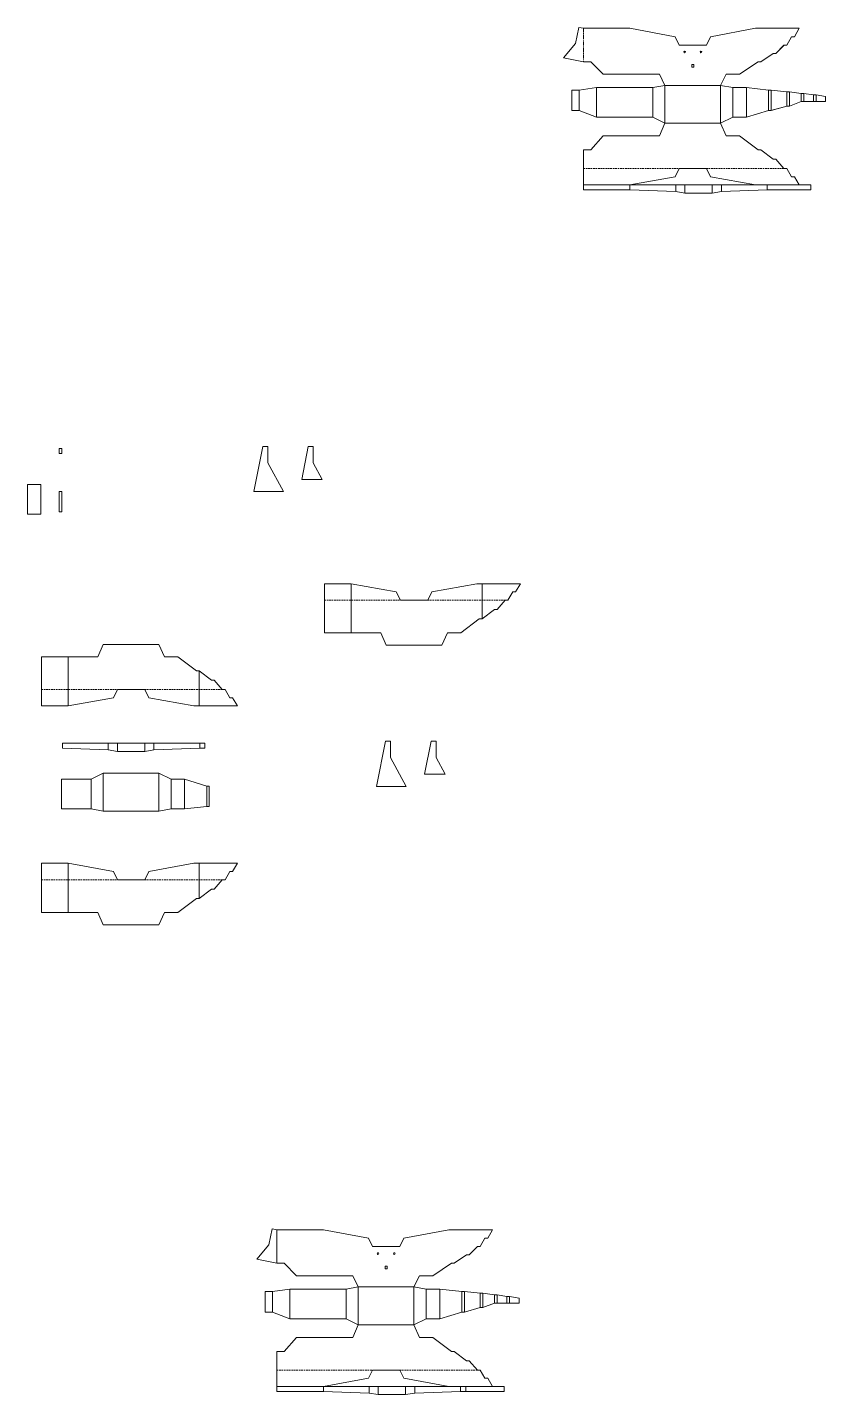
# Model space of a CAD drawing. Units: millimetres at full size, sheet at 1:300. Extents: x -1911260 to 408766, y -45196 to 976532.
# Drawn here: x -1327149 to -1034756, y 472549 to 973160 of the extents above; entities that cross this region are included whole.
import ezdxf

# ---------------------------------------------------------------- set-up
doc = ezdxf.new("R2010")
doc.units = ezdxf.units.MM
doc.header["$LTSCALE"] = 300
doc.linetypes.add('CHAIN1', pattern=[8, 5, -1, 1, -1])
doc.linetypes.add('DASHED2', pattern=[3, 2, -1])
doc.layers.add('0-0', color=4, linetype='Continuous', lineweight=5)

msp = doc.modelspace()

# ---------------------------------------------------------------- linework, layer by layer
at = {"layer": '0-0', "color": 5}
for p, q in [((-1125193.1, 973159.6), (-1126368.8, 967275.9)), ((-1125193.1, 973159.6), (-1123428, 972806.9)), ((-1106428, 972806.9), (-1123428, 972806.9)), ((-1130780.5, 962038.8), (-1126368.8, 967275.9)), ((-1088428, 966686.9), (-1078428, 966686.9)), ((-1123425.9, 960569.2), (-1130780.5, 962038.8)), ((-1083828, 959546.9), (-1083828, 958526.9)), ((-1083028, 959546.9), (-1083828, 959546.9)), ((-1083828, 958526.9), (-1083028, 958526.9)), ((-1083028, 958526.9), (-1083028, 959546.9)), ((-1066278, 955976.9), (-1059528, 960566.9)), ((-1106428, 955976.9), (-1116228, 955976.9)), ((-1098100, 951096.9), (-1093628, 951896.9)), ((-1093628, 938021.9), (-1093628, 951896.9)), ((-1093628, 951896.9), (-1088428, 951896.9)), ((-1088428, 951896.9), (-1073228, 951896.9)), ((-1078805.2, 951896.9), (-1080202.5, 951896.9)), ((-1073228, 951896.9), (-1073228, 938021.9)), ((-1068756, 951096.9), (-1073228, 951896.9)), ((-1098100, 951096.9), (-1118700, 951096.9)), ((-1118700, 940221.9), (-1118700, 951096.9)), ((-1098100, 940221.9), (-1098100, 951096.9)), ((-1063806, 951096.9), (-1055694, 950196.9)), ((-1055694, 950196.9), (-1055694, 942696.9)), ((-1054694, 950196.9), (-1048994, 949596.9)), ((-1047994, 949596.9), (-1043752, 948996.9)), ((-1042752, 948996.9), (-1039254, 948396.9)), ((-1038254, 948396.9), (-1034756, 947796.9)), ((-1125063, 942696.9), (-1127763, 942696.9)), ((-1125063, 942696.9), (-1118700, 940221.9)), ((-1063806, 940221.9), (-1055694, 942696.9)), ((-1055694, 942696.9), (-1054694, 942696.9)), ((-1047994, 944346.9), (-1043752, 945996.9)), ((-1039254, 945996.9), (-1042752, 945996.9)), ((-1118700, 940221.9), (-1098100, 940221.9)), ((-1098100, 940221.9), (-1093628, 938021.9)), ((-1093628, 938021.9), (-1088428, 938021.9)), ((-1078428, 938021.9), (-1088428, 938021.9)), ((-1078428, 938021.9), (-1073228, 938021.9)), ((-1073228, 938021.9), (-1068756, 940221.9)), ((-1106428, 915477.4), (-1123428, 915477.4)), ((-1106428, 915477.4), (-1116228, 915474.4)), ((-1106428, 915477.4), (-1106428, 913677.4)), ((-1106428, 915477.4), (-1086304, 915477.4)), ((-1089658, 913077.4), (-1106428, 913677.4)), ((-1089658, 915477.4), (-1089658, 913077.4)), ((-1089658, 913077.4), (-1086304, 912477.4)), ((-1076304, 915477.4), (-1056180, 915477.4)), ((-1056180, 915477.4), (-1056180, 913677.4)), ((-1040180, 915477.4), (-1056180, 915477.4)), ((-1040180, 915477.4), (-1040180, 913677.4))]:
    msp.add_line(p, q, dxfattribs=at)
at = {"layer": '0-0'}
for p, q in [((-1125193.1, 973159.6), (-1126368.8, 967275.9)), ((-1130780.5, 962038.8), (-1126368.8, 967275.9)), ((-1130780.5, 962038.8), (-1123428, 960566.9)), ((-1106428, 915477.4), (-1086304, 915474.4)), ((-1244215.9, 803158.6), (-1240915.9, 819658.6)), ((-1239115.9, 819658.6), (-1240915.9, 819658.6)), ((-1239115.9, 819658.6), (-1239115.9, 813658.6)), ((-1226652.7, 807658.6), (-1224252.7, 819658.6)), ((-1222452.7, 819658.6), (-1224252.7, 819658.6)), ((-1222452.7, 819658.6), (-1222452.7, 813658.6)), ((-1233340.9, 803158.6), (-1239115.9, 813658.6)), ((-1244215.9, 803158.6), (-1233340.9, 803158.6)), ((-1294148.7, 730690.5), (-1284148.7, 730690.5)), ((-1314272.7, 711045.9), (-1314272.7, 709245.9)), ((-1314272.7, 711045.9), (-1294148.7, 711045.9)), ((-1297502.7, 711045.9), (-1297502.7, 708645.9)), ((-1284148.7, 711045.9), (-1264024.7, 711045.9)), ((-1264024.7, 711045.9), (-1264024.7, 709245.9)), ((-1262124.7, 711045.9), (-1264024.7, 711045.9)), ((-1199216.1, 695271.6), (-1195916.1, 711771.6)), ((-1194116.1, 711771.6), (-1195916.1, 711771.6)), ((-1194116.1, 711771.6), (-1194116.1, 705771.6)), ((-1181652.8, 699771.6), (-1179252.8, 711771.6)), ((-1177452.8, 711771.6), (-1179252.8, 711771.6)), ((-1177452.8, 711771.6), (-1177452.8, 705771.6)), ((-1297502.7, 708645.9), (-1314272.7, 709245.9)), ((-1297502.7, 708645.9), (-1294148.7, 708045.9)), ((-1280794.7, 708645.9), (-1264024.7, 709245.9)), ((-1188341.1, 695271.6), (-1194116.1, 705771.6)), ((-1303820.7, 697868.1), (-1299348.7, 700068.1)), ((-1299348.7, 700068.1), (-1299348.7, 686193.1)), ((-1299348.7, 700068.1), (-1294148.7, 700068.1)), ((-1284148.7, 700068.1), (-1294148.7, 700068.1)), ((-1284148.7, 700068.1), (-1278948.7, 700068.1)), ((-1278948.7, 686193.1), (-1278948.7, 700068.1)), ((-1278948.7, 700068.1), (-1274476.7, 697868.1)), ((-1269526.7, 697868.1), (-1261414.7, 695393.1)), ((-1199216.1, 695271.6), (-1188341.1, 695271.6)), ((-1303820.7, 686993.1), (-1299348.7, 686193.1)), ((-1299348.7, 686193.1), (-1294148.7, 686193.1)), ((-1294148.7, 686193.1), (-1278948.7, 686193.1)), ((-1274476.7, 686993.1), (-1278948.7, 686193.1)), ((-1269526.7, 686993.1), (-1261414.7, 687893.1)), ((-1237499.2, 533230.9), (-1238674.9, 527347.2)), ((-1237499.2, 533230.9), (-1235734.1, 532878.2)), ((-1235732, 520640.6), (-1235734.1, 532878.2)), ((-1243086.6, 522110.2), (-1238674.9, 527347.2)), ((-1200734.1, 526758.2), (-1190734.1, 526758.2)), ((-1235732, 520640.6), (-1243086.6, 522110.2)), ((-1178584.1, 516048.2), (-1171834.1, 520638.2)), ((-1218734.1, 516048.2), (-1228534.1, 516048.2)), ((-1196134.1, 519618.2), (-1196134.1, 518598.2)), ((-1195334.1, 519618.2), (-1196134.1, 519618.2)), ((-1196134.1, 518598.2), (-1195334.1, 518598.2)), ((-1195334.1, 518598.2), (-1195334.1, 519618.2)), ((-1210406.1, 511168.2), (-1231006.1, 511168.2)), ((-1231006.1, 500293.2), (-1231006.1, 511168.2)), ((-1210406.1, 511168.2), (-1205934.1, 511968.2)), ((-1210406.1, 500293.2), (-1210406.1, 511168.2)), ((-1205934.1, 498093.2), (-1205934.1, 511968.2)), ((-1205934.1, 511968.2), (-1200734.1, 511968.2)), ((-1200734.1, 511968.2), (-1185534.1, 511968.2)), ((-1191111.3, 511968.2), (-1192508.6, 511968.2)), ((-1185534.1, 511968.2), (-1185534.1, 498093.2)), ((-1181062.1, 511168.2), (-1185534.1, 511968.2)), ((-1176112.1, 511168.2), (-1168000.1, 510268.2)), ((-1168000.1, 510268.2), (-1168000.1, 502768.2)), ((-1167000.1, 510268.2), (-1161300.1, 509668.2)), ((-1160300.1, 509668.2), (-1156058.1, 509068.2)), ((-1160300.1, 504418.2), (-1156058.1, 506068.2)), ((-1155058.1, 509068.2), (-1151560.1, 508468.2)), ((-1151560.1, 506068.2), (-1155058.1, 506068.2)), ((-1150560.1, 508468.2), (-1147062.1, 507868.2)), ((-1237369.1, 502768.2), (-1240069.1, 502768.2)), ((-1237369.1, 502768.2), (-1231006.1, 500293.2)), ((-1176112.1, 500293.2), (-1168000.1, 502768.2)), ((-1168000.1, 502768.2), (-1167000.1, 502768.2)), ((-1231006.1, 500293.2), (-1210406.1, 500293.2)), ((-1210406.1, 500293.2), (-1205934.1, 498093.2)), ((-1205934.1, 498093.2), (-1200734.1, 498093.2)), ((-1190734.1, 498093.2), (-1200734.1, 498093.2)), ((-1190734.1, 498093.2), (-1185534.1, 498093.2)), ((-1185534.1, 498093.2), (-1181062.1, 500293.2)), ((-1218734.1, 475548.7), (-1235734.1, 475548.7)), ((-1218734.1, 475548.7), (-1228534.1, 475545.7)), ((-1218734.1, 475548.7), (-1218734.1, 473748.7)), ((-1218734.1, 475548.7), (-1198610.1, 475548.7)), ((-1201964.1, 473148.7), (-1218734.1, 473748.7)), ((-1201964.1, 475548.7), (-1201964.1, 473148.7)), ((-1201964.1, 473148.7), (-1198610.1, 472548.7)), ((-1188610.1, 475548.7), (-1168486.1, 475548.7)), ((-1168486.1, 475548.7), (-1168486.1, 473748.7)), ((-1152486.1, 475548.7), (-1168486.1, 475548.7)), ((-1166586.1, 473748.7), (-1166586.1, 475548.7)), ((-1152486.1, 475548.7), (-1152486.1, 473748.7))]:
    msp.add_line(p, q, dxfattribs=at)
at = {"layer": '0-0', "color": 2, "linetype": 'CHAIN1'}
for p, q in [((-1123428, 972806.9), (-1123428, 960569.6)), ((-1093628, 951896.9), (-1073228, 951896.9)), ((-1093628, 951896.9), (-1093628, 938021.9)), ((-1073228, 951896.9), (-1073228, 938021.9)), ((-1118700, 951096.9), (-1118700, 940221.9)), ((-1063806, 951096.9), (-1063806, 940221.9)), ((-1054694, 950196.9), (-1054694, 942725.3)), ((-1047994, 949596.9), (-1047994, 944346.9)), ((-1042752, 948996.9), (-1042752, 945996.9)), ((-1038254, 948396.9), (-1038254, 945996.9)), ((-1093628, 938021.9), (-1073228, 938021.9)), ((-1123428, 915477.4), (-1106428, 915474.4)), ((-1106428, 915474.4), (-1106428, 913677.4)), ((-1089658, 915474.4), (-1089658, 913077.4)), ((-1072950, 915474.4), (-1072950, 913077.4)), ((-1056180, 915477.4), (-1056180, 913677.4))]:
    msp.add_line(p, q, dxfattribs=at)
at = {"layer": '0-0', "color": 7, "linetype": 'DASHED2'}
for p, q in [((-1125063, 950196.9), (-1125063, 942696.9)), ((-1098100, 950196.9), (-1098100, 940221.9)), ((-1068756, 951096.9), (-1068756, 940221.9)), ((-1055694, 950196.9), (-1055694, 943006.4)), ((-1048994, 949596.9), (-1048994, 944346.9)), ((-1043752, 948996.9), (-1043752, 945996.9)), ((-1039254, 948396.9), (-1039254, 945996.9)), ((-1050028, 921477.4), (-1123428, 921477.4)), ((-1086304, 915477.4), (-1086304, 912477.4)), ((-1076304, 915474.4), (-1076304, 912477.4)), ((-1152105.9, 763469.1), (-1218305.9, 763469.1)), ((-1255748.7, 730690.5), (-1321948.7, 730690.5)), ((-1255748.7, 661097.2), (-1321948.7, 661097.2)), ((-1162334.1, 481548.7), (-1235734.1, 481548.7))]:
    msp.add_line(p, q, dxfattribs=at)
at = {"layer": '0-0'}
for points in [[(-1125193.1, 973159.6), (-1123428, 972806.9), (-1106428, 972806.9), (-1089928, 969746.9), (-1088428, 966686.9), (-1078428, 966686.9), (-1076928, 969746.9), (-1060428, 972806.9), (-1044428, 972806.9), (-1046228, 969746.9), (-1047228, 969746.9), (-1049028, 966686.9), (-1049998.8, 966681.2)], [(-1050028, 966686.9), (-1053028, 963626.9), (-1054028, 963626.9), (-1058528, 960566.9), (-1059528, 960566.9), (-1066278, 955976.9), (-1071228, 955976.9), (-1073228, 951896.9)], [(-1123428, 960569.6), (-1120728, 960566.9), (-1116228, 955976.9), (-1095628, 955976.9), (-1093628, 951896.9), (-1098100, 951096.9), (-1118700, 951096.9)], [(-1073228, 951896.9), (-1068756, 951096.9), (-1063806, 951096.9), (-1055694, 950196.9), (-1054794, 950196.9)], [(-1127763, 950196.9), (-1125063, 950196.9), (-1118700, 951096.9)], [(-1127763, 950196.9), (-1127763, 942696.9), (-1125063, 942696.9), (-1118700, 940221.9), (-1098100, 940221.9), (-1093628, 938021.9), (-1095628, 933457.9), (-1116228, 933457.9), (-1120728, 928323.4), (-1123428, 928323.4), (-1123428, 913677.4), (-1106428, 913677.4), (-1089658, 913077.4), (-1086304, 912477.4), (-1076304, 912477.4), (-1072950, 913077.4)], [(-1054694, 950196.9), (-1048994, 949596.9), (-1047994, 949596.9), (-1043752, 948996.9), (-1042752, 948996.9)], [(-1042752, 948996.9), (-1039254, 948396.9), (-1038254, 948396.9), (-1034756, 947796.9), (-1034756, 945996.9), (-1042752, 945996.9)], [(-1073228, 938021.9), (-1068756, 940221.9), (-1063806, 940221.9), (-1055694, 942696.9)], [(-1055694, 942696.9), (-1054794, 942696.9), (-1048994, 944346.9), (-1047994, 944346.9), (-1043752, 945996.9), (-1042752, 945996.9)], [(-1073228, 938021.9), (-1071228, 933457.9), (-1066278, 933457.9), (-1059528, 928323.4), (-1058528, 928323.4), (-1054028, 924900.4), (-1053028, 924900.4), (-1050028, 921477.4), (-1049028, 921477.4), (-1047228, 918477.4), (-1046228, 918477.4), (-1044428, 915477.4)], [(-1088428, 921477.4), (-1089928, 918477.4), (-1106428, 915477.4)], [(-1088428, 921477.4), (-1078428, 921477.4), (-1076928, 918477.4)], [(-1086304, 915477.4), (-1060428, 915477.4), (-1076928, 918477.4)], [(-1072950, 913077.4), (-1056180, 913677.4), (-1054280, 913677.4), (-1040180, 913677.4), (-1040180, 915477.4), (-1060428, 915477.4)], [(-1226652.7, 807658.6), (-1219152.7, 807658.6), (-1222452.7, 813658.6)], [(-1208505.9, 751488.6), (-1208505.9, 769469.1), (-1218305.9, 769472.1), (-1218305.9, 751488.6)], [(-1208505.9, 769469.1), (-1192005.9, 766469.1), (-1190505.9, 763469.1)], [(-1195705.9, 746924.6), (-1175305.9, 746924.6), (-1173305.9, 751488.6), (-1168355.9, 751488.6), (-1161605.9, 756623.1), (-1160605.9, 756623.1), (-1160605.9, 769469.1)], [(-1190505.9, 763469.1), (-1180505.9, 763469.1), (-1179005.9, 766469.1), (-1162505.9, 769469.1), (-1160605.9, 769469.1)], [(-1160605.9, 756623.1), (-1156105.9, 760046.1), (-1155105.9, 760046.1), (-1152105.9, 763469.1), (-1151105.9, 763469.1), (-1149305.9, 766469.1), (-1148305.9, 766469.1), (-1146505.9, 769469.1), (-1160605.9, 769469.1)], [(-1195705.9, 746924.6), (-1197705.9, 751488.6), (-1218305.9, 751488.6)], [(-1299348.7, 747235), (-1301348.7, 742671), (-1321948.7, 742671)], [(-1299348.7, 747235), (-1278948.7, 747235), (-1276948.7, 742671), (-1271998.7, 742671), (-1265248.7, 737536.5), (-1264248.7, 737536.5), (-1264248.7, 724690.5)], [(-1312148.7, 742671), (-1312148.7, 724690.5), (-1321948.7, 724687.5), (-1321948.7, 742671)], [(-1264248.7, 737536.5), (-1259748.7, 734113.5), (-1258748.7, 734113.5), (-1255748.7, 730690.5), (-1254748.7, 730690.5), (-1252948.7, 727690.5), (-1251948.7, 727690.5), (-1250148.7, 724690.5), (-1264248.7, 724690.5)], [(-1312148.7, 724690.5), (-1295648.7, 727690.5), (-1294148.7, 730690.5)], [(-1284148.7, 730690.5), (-1282648.7, 727690.5), (-1266148.7, 724690.5), (-1264248.7, 724690.5)], [(-1280794.7, 711045.9), (-1280794.7, 708645.9), (-1284148.7, 708045.9)], [(-1264024.7, 709245.9), (-1262124.7, 709245.9), (-1262124.7, 711045.9)], [(-1181652.8, 699771.6), (-1174152.8, 699771.6), (-1177452.8, 705771.6)], [(-1312148.7, 649116.7), (-1312148.7, 667097.2), (-1321948.7, 667100.2), (-1321948.7, 649116.7)], [(-1312148.7, 667097.2), (-1295648.7, 664097.2), (-1294148.7, 661097.2)], [(-1299348.7, 644552.7), (-1278948.7, 644552.7), (-1276948.7, 649116.7), (-1271998.7, 649116.7), (-1265248.7, 654251.2), (-1264248.7, 654251.2), (-1264248.7, 667097.2)], [(-1294148.7, 661097.2), (-1284148.7, 661097.2), (-1282648.7, 664097.2), (-1266148.7, 667097.2), (-1264248.7, 667097.2)], [(-1264248.7, 654251.2), (-1259748.7, 657674.2), (-1258748.7, 657674.2), (-1255748.7, 661097.2), (-1254748.7, 661097.2), (-1252948.7, 664097.2), (-1251948.7, 664097.2), (-1250148.7, 667097.2), (-1264248.7, 667097.2)], [(-1299348.7, 644552.7), (-1301348.7, 649116.7), (-1321948.7, 649116.7)], [(-1218734.1, 532878.2), (-1235734.1, 532878.2), (-1235734.1, 520638.2), (-1233034.1, 520638.2), (-1228534.1, 516048.2)], [(-1200734.1, 526758.2), (-1202234.1, 529818.2), (-1218734.1, 532878.2)], [(-1190734.1, 526758.2), (-1189234.1, 529818.2), (-1172734.1, 532878.2), (-1170834.1, 532878.2)], [(-1170834.1, 532878.2), (-1156734.1, 532878.2), (-1158534.1, 529818.2), (-1159534.1, 529818.2), (-1161334.1, 526758.2), (-1162304.9, 526752.6), (-1165334.1, 523698.2), (-1166334.1, 523698.2), (-1170834.1, 520638.2), (-1171834.1, 520638.2)], [(-1218734.1, 516048.2), (-1207934.1, 516048.2), (-1205934.1, 511968.2), (-1185534.1, 511968.2), (-1183534.1, 516048.2), (-1178584.1, 516048.2)], [(-1237369.1, 502768.2), (-1237369.1, 510268.2), (-1231006.1, 511168.2)], [(-1237369.1, 510268.2), (-1240069.1, 510268.2), (-1240069.1, 502768.2)], [(-1167000.1, 502768.2), (-1167000.1, 510268.2), (-1168000.1, 510268.2)], [(-1167000.1, 502768.2), (-1161300.1, 504418.2), (-1161300.1, 509668.2), (-1160300.1, 509668.2), (-1160300.1, 504418.2), (-1161300.1, 504418.2)], [(-1150560.1, 506068.2), (-1147062.1, 506068.2), (-1147062.1, 507868.2)], [(-1205934.1, 498093.2), (-1207934.1, 493529.2), (-1228534.1, 493529.2)], [(-1205934.1, 498093.2), (-1185534.1, 498093.2), (-1183534.1, 493529.2), (-1178584.1, 493529.2), (-1171834.1, 488394.7), (-1170834.1, 488394.7), (-1166334.1, 484971.7), (-1165334.1, 484971.7), (-1162334.1, 481548.7), (-1161334.1, 481548.7), (-1159534.1, 478548.7), (-1158534.1, 478548.7), (-1156734.1, 475548.7), (-1170834.1, 475548.7)], [(-1228534.1, 493411.9), (-1228534.1, 493529.2), (-1233034.1, 488394.7), (-1235734.1, 488394.7), (-1235734.1, 481548.7)], [(-1228534.1, 475548.7), (-1235734.1, 475548.7), (-1235734.1, 481548.7)], [(-1218734.1, 475548.7), (-1202234.1, 478548.7), (-1200734.1, 481548.7)], [(-1200734.1, 481548.7), (-1190734.1, 481548.7), (-1189234.1, 478548.7), (-1172734.1, 475548.7), (-1170834.1, 475548.7)], [(-1235734.1, 475548.7), (-1235734.1, 473748.7), (-1218734.1, 473748.7)], [(-1185256.1, 475548.7), (-1185256.1, 473148.7), (-1188610.1, 472548.7)], [(-1185256.1, 473148.7), (-1168486.1, 473748.7), (-1152486.1, 473748.7)]]:
    msp.add_lwpolyline(points, dxfattribs=at)
at = {"layer": '0-0', "color": 5}
for points in [[(-1088428, 966686.9), (-1089928, 969746.9), (-1106428, 972806.9)], [(-1078428, 966686.9), (-1076928, 969746.9), (-1060428, 972806.9), (-1058528, 972806.9)], [(-1058528, 972806.9), (-1044428, 972806.9), (-1046228, 969746.9), (-1047228, 969746.9), (-1049028, 966686.9), (-1049998.8, 966681.2), (-1053028, 963626.9), (-1054028, 963626.9), (-1058528, 960566.9), (-1059528, 960566.9)], [(-1123428, 960566.9), (-1120728, 960566.9), (-1116228, 955976.9)], [(-1106428, 955976.9), (-1095628, 955976.9), (-1093628, 951896.9), (-1073228, 951896.9), (-1071228, 955976.9), (-1066278, 955976.9)], [(-1125063, 950196.9), (-1127763, 950196.9), (-1127763, 942696.9)], [(-1125063, 942696.9), (-1125063, 950196.9), (-1118700, 951096.9)], [(-1054694, 942696.9), (-1054694, 950196.9), (-1055694, 950196.9)], [(-1054694, 942696.9), (-1048994, 944346.9), (-1048994, 949596.9), (-1047994, 949596.9), (-1047994, 944346.9), (-1048994, 944346.9)], [(-1038254, 945996.9), (-1034756, 945996.9), (-1034756, 947796.9)], [(-1093628, 938021.9), (-1095628, 933457.9), (-1116228, 933457.9)], [(-1093628, 938021.9), (-1073228, 938021.9), (-1071228, 933457.9), (-1066278, 933457.9), (-1059528, 928323.4), (-1058528, 928323.4), (-1054028, 924900.4), (-1053028, 924900.4), (-1050028, 921477.4), (-1049028, 921477.4), (-1047228, 918477.4), (-1046228, 918477.4), (-1044428, 915477.4), (-1058528, 915477.4)], [(-1116228, 933340.6), (-1116228, 933457.9), (-1120728, 928323.4), (-1123428, 928323.4), (-1123428, 921477.4)], [(-1116228, 915477.4), (-1123428, 915477.4), (-1123428, 921477.4)], [(-1106428, 915477.4), (-1089928, 918477.4), (-1088428, 921477.4)], [(-1088428, 921477.4), (-1078428, 921477.4), (-1076928, 918477.4), (-1060428, 915477.4), (-1058528, 915477.4)], [(-1123428, 915477.4), (-1123428, 913677.4), (-1106428, 913677.4)], [(-1072950, 915477.4), (-1072950, 913077.4), (-1076304, 912477.4)], [(-1072950, 913077.4), (-1056180, 913677.4), (-1040180, 913677.4)]]:
    msp.add_lwpolyline(points, dxfattribs=at)
at = {"layer": '0-0'}
for points in [[(-1083828, 959546.9), (-1083028, 959546.9), (-1083028, 958526.9), (-1083828, 958526.9)], [(-1314548.6, 818932.8), (-1315448.6, 818932.8), (-1315448.6, 817132.8), (-1314548.6, 817132.8)], [(-1327148.6, 805755), (-1327148.6, 794880), (-1322198.6, 794880), (-1322198.6, 805755)], [(-1315448.6, 803280), (-1314548.6, 803280), (-1314548.6, 795780), (-1315448.6, 795780)], [(-1294148.7, 708045.9), (-1284148.7, 708045.9), (-1284148.7, 711045.9), (-1294148.7, 711045.9)], [(-1314620.7, 697868.1), (-1303820.7, 697868.1), (-1303820.7, 686993.1), (-1314620.7, 686993.1)], [(-1274476.7, 697868.1), (-1274476.7, 686993.1), (-1269526.7, 686993.1), (-1269526.7, 697868.1)], [(-1261414.7, 695393.1), (-1260514.7, 695393.1), (-1260514.7, 687893.1), (-1261414.7, 687893.1)], [(-1181062.1, 500293.2), (-1181062.1, 511168.2), (-1176112.1, 511168.2), (-1176112.1, 500293.2)], [(-1156058.1, 506068.2), (-1156058.1, 509068.2), (-1155058.1, 509068.2), (-1155058.1, 506068.2)], [(-1151560.1, 506068.2), (-1150560.1, 506068.2), (-1150560.1, 508468.2), (-1151560.1, 508468.2)], [(-1198610.1, 472548.7), (-1188610.1, 472548.7), (-1188610.1, 475548.7), (-1198610.1, 475548.7)]]:
    msp.add_lwpolyline(points, close=True, dxfattribs=at)
at = {"layer": '0-0', "color": 5}
for points in [[(-1068756, 940221.9), (-1068756, 951096.9), (-1063806, 951096.9), (-1063806, 940221.9)], [(-1043752, 945996.9), (-1043752, 948996.9), (-1042752, 948996.9), (-1042752, 945996.9)], [(-1039254, 945996.9), (-1038254, 945996.9), (-1038254, 948396.9), (-1039254, 948396.9)], [(-1086304, 912477.4), (-1076304, 912477.4), (-1076304, 915477.4), (-1086304, 915477.4)]]:
    msp.add_lwpolyline(points, close=True, dxfattribs=at)
for centre in [(-1086428, 964136.9), (-1080428, 964136.9)]:
    msp.add_circle(centre, 300, dxfattribs=at)
at = {"layer": '0-0'}
for centre in [(-1086428, 964136.9), (-1080428, 964136.9), (-1198734.1, 524208.2), (-1192734.1, 524208.2)]:
    msp.add_circle(centre, 300, dxfattribs=at)

doc.saveas('drawing.dxf')
